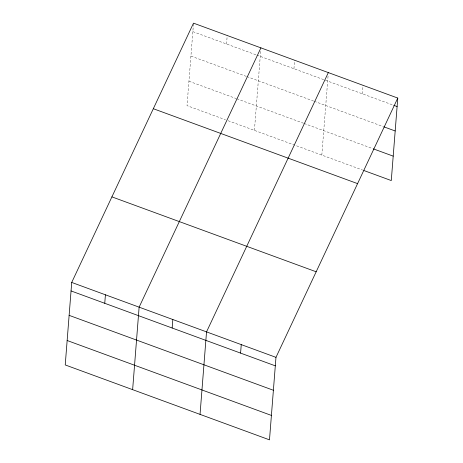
<?xml version="1.0" encoding="UTF-8"?>
<svg xmlns="http://www.w3.org/2000/svg" width="463" height="463" viewBox="0 0 463 463"><rect width="100%" height="100%" fill="white"/><g stroke="black" fill="none" stroke-linecap="round" stroke-linejoin="round"><path stroke-width="0.35" stroke-dasharray="2.31 1.74" d="M193.459 23.856L187.023 105.651L225.44 119.743M226.546 44.002L227.217 35.512M254.43 130.375L260.698 50.704M293.953 68.727L294.624 60.231M321.831 155.093L328.047 76.129M362.384 93.821L363.05 85.325M192.845 31.646L256.207 54.883M256.884 55.132L393.099 105.089M190.924 56.069L246.194 76.337M246.872 76.586L313.601 101.061M314.279 101.304L383.167 126.573M188.945 81.228L236.13 98.532M236.801 98.781L303.531 123.256M304.208 123.505L372.507 148.548M228.137 120.733L362.57 170.037"/><path stroke-width="0.69" d="M71.719 282.436L65.225 364.937L269.489 439.85L275.977 357.349L397.775 98.063L193.511 23.15L71.719 282.436L275.977 357.349M104.754 303.288L105.419 294.798M132.632 389.661L139.126 307.154L260.918 47.868M172.161 328.012L172.826 319.516M200.039 414.379L206.533 331.878L328.325 72.593M240.586 353.107L241.252 344.611M397.775 98.063L391.281 180.564L363.906 170.523M393.77 105.332L397.109 106.554M383.833 126.816L395.188 130.977M373.172 148.797L393.203 156.141M153.322 108.712L357.581 183.626M111.907 196.873L316.171 271.781M71.047 290.932L275.311 365.839M69.126 315.349L273.39 390.263M67.147 340.513L271.411 415.427"/></g></svg>
